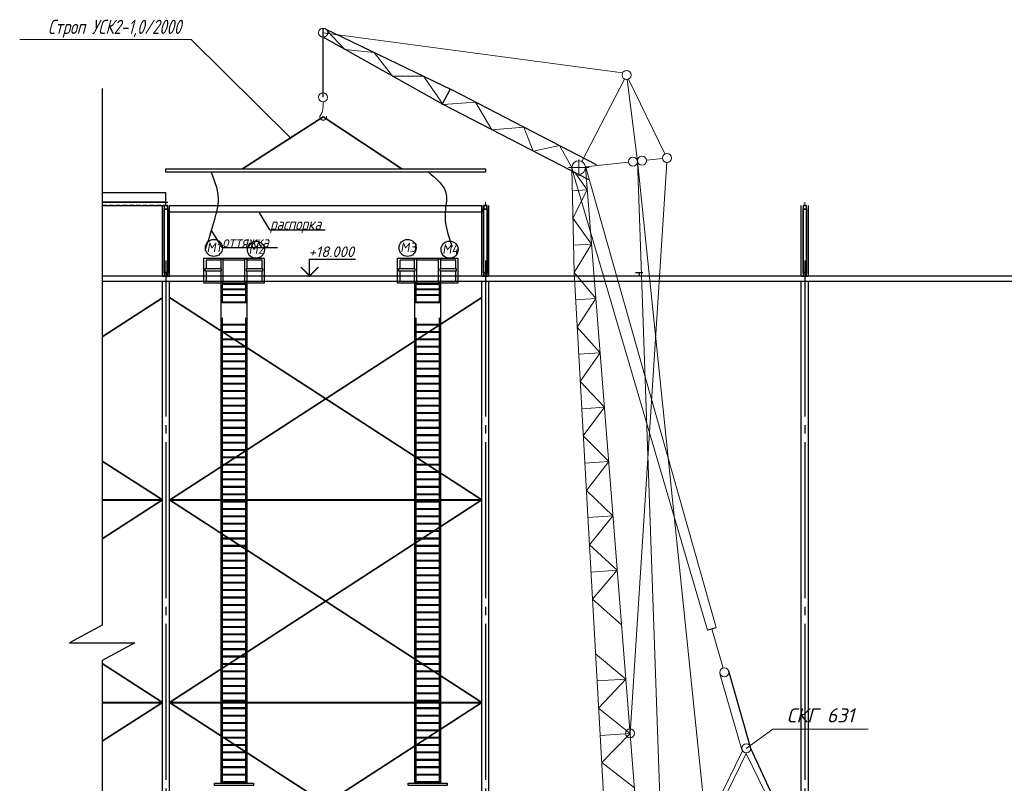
# Model space of a CAD drawing. Header units: millimetres. Extents: x -345369 to 252202, y 74562 to 424723.
# Drawn here: x -118522 to -111580, y 243205 to 248592 of the extents above; entities that cross this region are included whole.
import ezdxf

# ---------------------------------------------------------------- set-up
doc = ezdxf.new("R2010")
doc.units = ezdxf.units.MM
doc.linetypes.add('HIDDEN2', pattern=[4.7625, 3.175, -1.5875])
doc.linetypes.add('JIS_08_11', pattern=[12.8, 11, -0.6, 0.6, -0.6])
for name, color, linetype in [('111', 7, 'Continuous'), ('PAMA', 7, 'Continuous'), ('стены тонкая', 7, 'Continuous')]:
    doc.layers.add(name, color=color, linetype=linetype)
for name, color, linetype, lineweight in [('kolonni', 150, 'Continuous', 35), ('стена 0.2', 40, 'Continuous', 30), ('ТОнкая', 7, 'Continuous', 35), ('тонкая0.09', 7, 'Continuous', 9)]:
    doc.layers.add(name, color=color, linetype=linetype, lineweight=lineweight)
doc.styles.add('25', font='isocpeur.TTF', dxfattribs={"oblique": 15, "height": 300})
doc.styles.get("Standard").update_dxf_attribs({"font": 'isocpeur.TTF', "oblique": 15})
doc.styles.add('style3', font='isocpeur.TTF', dxfattribs={"width": 0.75, "oblique": 15})
doc.styles.add('Т-250-наклон', font='isocpeur.TTF', dxfattribs={"width": 0.8, "oblique": 15})

# ---------------------------------------------------------------- blocks, each defined once
blk = doc.blocks.new('54212')
at = {"layer": 'kolonni', "lineweight": 30, "ltscale": 10}
for p, q in [((-100, 45), (-100, -45)), ((-5, 50), (-95, 50)), ((0, -45), (0, 45)), ((-95, -50), (-5, -50))]:
    blk.add_line(p, q, dxfattribs=at)
for points in [[(-95, 40), (-95, -40)], [(-10, 45), (-90, 45)], [(-5, -40), (-5, 40)], [(-90, -45), (-10, -45)]]:
    blk.add_lwpolyline(points, dxfattribs=at)
for centre, start, end in [((-95, 45), 89.3615, 180.6385), ((-90, 40), 89.3615, 180.6385), ((-10, 40), 359.3615, 90.6385), ((-5, 45), 359.3615, 90.6385), ((-95, -45), 179.3615, 270.6385), ((-90, -40), 179.3615, 270.6385), ((-10, -40), 269.3615, 0.6385), ((-5, -45), 269.3615, 0.6385)]:
    blk.add_arc(centre, 5, start, end, dxfattribs=at)

msp = doc.modelspace()

# ---------------------------------------------------------------- linework, layer by layer
at = {"linetype": 'Continuous', "lineweight": 13}
for p, q in [((-116231.263091, 248381.777524), (-116355.632859, 248513.413282)), ((-114276.097406, 248217.099024), (-116384.59036, 248499.766168)), ((-116024.178807, 248361.421446), (-116231.263091, 248381.777524)), ((-115895.098095, 248193.276987), (-116024.178807, 248361.421446)), ((-115678.319763, 248194.57278), (-115895.098095, 248193.276987)), ((-115539.445921, 247993.849245), (-115678.319763, 248194.57278)), ((-114562.753961, 247592.71993), (-114262.420184, 248173.839841)), ((-114171.204378, 247595.122606), (-114243.719783, 248170.517577)), ((-113976.922743, 247646.598636), (-114233.698652, 248173.501611)), ((-115311.965429, 248011.711126), (-115539.445921, 247993.849245)), ((-115196.781138, 247816.55489), (-115311.965429, 248011.711126)), ((-114970.870484, 247835.015099), (-115196.781138, 247816.55489)), ((-114904.669017, 247665.149967), (-114970.870484, 247835.015099)), ((-114720.735075, 247705.438471), (-114904.669017, 247665.149967)), ((-114632.966779, 247550.867203), (-114720.735075, 247705.438471)), ((-114584.805345, 247492.391916), (-114584.805345, 247607.171484)), ((-114107.556766, 247602.058302), (-113994.722674, 247614.353861)), ((-114511.565887, 247550.052407), (-114656.687687, 247550.052407)), ((-114632.723599, 247546.954453), (-114617.167135, 246810.142596)), ((-114630.953104, 247536.742055), (-113678.381017, 244291.914518)), ((-114537.444376, 247560.230764), (-113616.864341, 244309.657712)), ((-114537.05903, 247555.255335), (-114234.85199, 247588.18691)), ((-114177.657777, 242989.07413), (-114536.887092, 247553.150362)), ((-114222.875453, 243563.573236), (-113964.947426, 247585.875128)), ((-114012.607455, 243117.516737), (-114171.339058, 247596.191266)), ((-113688.78211, 242941.830328), (-114171.204378, 247595.122606)), ((-114524.326626, 247393.567277), (-114603.879948, 247505.973607)), ((-114524.326626, 247393.567277), (-114629.341759, 247386.777962)), ((-114625.283551, 247194.566173), (-114524.326626, 247393.567277)), ((-114494.181509, 247010.567872), (-114625.283551, 247194.566173)), ((-114494.181509, 247010.567872), (-114621.225343, 247002.354385)), ((-114617.167135, 246810.142596), (-114494.181509, 247010.567872)), ((-114617.167135, 246810.142596), (-114401.276293, 242974.61701)), ((-114464.036392, 246627.568468), (-114617.167135, 246810.142596)), ((-114464.036392, 246627.568468), (-114606.372593, 246618.366317)), ((-114595.578051, 246426.590037), (-114464.036392, 246627.568468)), ((-114433.891274, 246244.569064), (-114595.578051, 246426.590037)), ((-114433.891274, 246244.569064), (-114584.783509, 246234.813758)), ((-114573.988967, 246043.037479), (-114433.891274, 246244.569064)), ((-114403.746157, 245861.56966), (-114573.988967, 246043.037479)), ((-114403.746157, 245861.56966), (-114563.194425, 245851.261199)), ((-114552.399883, 245659.48492), (-114403.746157, 245861.56966)), ((-114373.601039, 245478.570256), (-114552.399883, 245659.48492)), ((-114373.601039, 245478.570256), (-114541.60534, 245467.708641)), ((-114530.810798, 245275.932362), (-114373.601039, 245478.570256)), ((-114343.455922, 245095.570852), (-114530.810798, 245275.932362)), ((-114343.455922, 245095.570852), (-114520.016256, 245084.156082)), ((-114509.221714, 244892.379803), (-114343.455922, 245095.570852)), ((-114313.310805, 244712.571448), (-114509.221714, 244892.379803)), ((-114313.310805, 244712.571448), (-114498.427172, 244700.603524)), ((-114487.63263, 244508.827244), (-114313.310805, 244712.571448)), ((-114283.165687, 244329.572044), (-114487.63263, 244508.827244)), ((-113647.622679, 244300.786115), (-113567.778305, 244023.961072)), ((-114253.005831, 243946.385382), (-114466.043546, 244125.274686)), ((-114253.213947, 243946.560138), (-114455.249004, 243933.498407)), ((-114444.454461, 243741.722127), (-114253.005831, 243946.385382)), ((-113589.665046, 243984.331137), (-113545.687083, 243831.857005)), ((-113589.664991, 243984.330945), (-113435.273116, 243449.045423)), ((-114222.875453, 243563.573236), (-114444.454461, 243741.722127)), ((-114222.875453, 243563.573236), (-114433.659919, 243549.945848)), ((-114422.865377, 243358.169569), (-114222.875453, 243563.573236)), ((-113431.069285, 243440.038575), (-113683.324422, 242923.951884)), ((-113431.069285, 243440.038575), (-113484.971833, 243329.759801)), ((-113404.514778, 243421.467819), (-113630.215409, 242959.708772)), ((-113402.308845, 243425.98092), (-113484.934884, 243256.936993)), ((-113178.814148, 242959.708772), (-113406.720712, 243425.98092)), ((-114192.730335, 243180.573832), (-114422.865377, 243358.169569))]:
    msp.add_line(p, q, dxfattribs=at)
at = {"linetype": 'Continuous', "lineweight": 15, "ltscale": 10}
for p, q in [((-118521.708987, 248451.993152), (-117313.586708, 248451.993152)), ((-117313.586708, 248451.993152), (-116614.570639, 247759.032886))]:
    msp.add_line(p, q, dxfattribs=at)
at = {"lineweight": 25}
for p, q in [((-117491.903935, 247294.816527), (-117491.900179, 247375.230299)), ((-113678.381017, 244291.914518), (-113616.864341, 244309.657712))]:
    msp.add_line(p, q, dxfattribs=at)
at = {"lineweight": 35}
for p, q in [((-117504.403935, 246806.785348), (-117504.403935, 247258.552597)), ((-117479.403935, 246802.93937), (-117479.403935, 247258.580457)), ((-115254.403935, 246806.785348), (-115254.403935, 247258.552597)), ((-115229.403935, 246802.93937), (-115229.403935, 247258.580457)), ((-113004.403935, 246806.785348), (-113004.403935, 247258.552597)), ((-112979.403935, 246802.93937), (-112979.403935, 247258.580457))]:
    msp.add_line(p, q, dxfattribs=at)
at = {"lineweight": 20}
for p, q in [((-117491.903935, 247282.316527), (-117491.903935, 247307.316527)), ((-115241.903935, 247282.316527), (-115241.903935, 247306.066527)), ((-112991.903935, 247282.316527), (-112991.903935, 247306.066527))]:
    msp.add_line(p, q, dxfattribs=at)
at = {"lineweight": 40}
for p, q in [((-117940.365228, 245208.236662), (-117516.903935, 245208.236662)), ((-117466.903935, 245208.236662), (-115266.903935, 245208.236662)), ((-117940.365228, 243782.395382), (-117516.903935, 243782.395382)), ((-117466.903935, 243782.395382), (-115266.903935, 243781.986662))]:
    msp.add_line(p, q, dxfattribs=at)
at = {"lineweight": 25}
msp.add_lwpolyline([(-117491.900179, 247540.401982), (-115241.903935, 247540.401982), (-115241.903935, 247517.901982), (-117491.900179, 247517.901982)], close=True, dxfattribs=at)
at = {"linetype": 'ByBlock', "lineweight": 25, "ltscale": 10}
msp.add_lwpolyline([(-117466.903935, 247282.316527), (-115266.903935, 247282.316527), (-115266.903935, 247235.326933), (-117466.903935, 247235.326933)], close=True, dxfattribs=at)
at = {"color": 1, "linetype": 'JIS_08_11', "ltscale": 100}
for points in [[(-117491.903935, 246895.869451), (-117491.903935, 241009.698956)], [(-115241.903935, 246895.869451), (-115241.903935, 241009.698956)], [(-112991.903935, 246895.869451), (-112991.903935, 241009.698956)]]:
    msp.add_lwpolyline(points, dxfattribs=at)
at = {"const_width": 10}
msp.add_lwpolyline([(-116542.13142, 246848.778282), (-116479.63142, 246786.278282), (-116417.13142, 246848.778282)], dxfattribs=at)
msp.add_lwpolyline([(-116479.63142, 246779.208282), (-116479.63142, 246904.208282), (-116156.092101, 246904.208282)])
at = {"lineweight": 25}
msp.add_lwpolyline([(-117940.365228, 246786.278282), (-108441.903934, 246786.278282), (-108441.903934, 246747.139244), (-117940.365228, 246747.139244)], dxfattribs=at)
at = {"linetype": 'Continuous', "lineweight": 13}
for centre, radius in [((-116384.59036, 248499.766168), 32.012195), ((-114247.722527, 248202.278538), 32.012195), ((-116385.167748, 248045.367507), 32.012195), ((-114203.028184, 247591.654758), 32.012195), ((-114139.380572, 247598.590454), 32.012195), ((-113962.898868, 247617.821709), 32.012195), ((-114584.805345, 247550.052407), 48.028961), ((-113558.906708, 243993.202734), 32.012195), ((-114222.875453, 243563.573236), 32.012195), ((-113404.514778, 243457.91702), 32.012195)]:
    msp.add_circle(centre, radius, dxfattribs=at)
msp.add_arc((-116384.012972, 247907.818042), 24.009146, 168.7489491654, 11.2510508346, dxfattribs=at)
msp.add_spline([(-116407.560703, 247912.502426), (-116392.551502, 247941.02207), (-116385.167748, 247978.003518), (-116385.167748, 248013.355312)], degree=3, dxfattribs=at)
at = {"layer": '111', "ltscale": 60}
for p, q in [((-117940.365228, 248107.442074), (-117940.365228, 244325.921571)), ((-117940.365228, 244325.921571), (-118170.113139, 244201.507725)), ((-118170.113139, 244201.507725), (-117711.529681, 244201.507725)), ((-117711.529681, 244201.507725), (-117940.365228, 244077.09388)), ((-117940.365228, 244077.09388), (-117940.365228, 240346.758472))]:
    msp.add_line(p, q, dxfattribs=at)
at = {"layer": 'kolonni', "lineweight": 30, "ltscale": 10}
for p, q in [((-117516.903935, 246785.327943), (-117516.903935, 247282.316527)), ((-117466.903935, 246785.327943), (-117466.903935, 247282.316527)), ((-115266.903935, 246785.327943), (-115266.903935, 247282.316527)), ((-115216.903935, 246785.327943), (-115216.903935, 247282.316527)), ((-113016.903934, 246785.327943), (-113016.903934, 247282.316527)), ((-112966.903934, 246785.327943), (-112966.903934, 247282.316527)), ((-117516.903935, 246785.327943), (-117466.903935, 246785.327943)), ((-115266.903935, 246785.327943), (-115216.903935, 246785.327943)), ((-114183.570601, 246810.327943), (-114133.570601, 246810.327943)), ((-113016.903934, 246785.327943), (-112966.903934, 246785.327943)), ((-113016.903934, 246785.327943), (-112966.903934, 246785.327943)), ((-117516.903935, 242305.092535), (-117516.903935, 246746.188905)), ((-117516.903935, 242305.092535), (-117516.903935, 246746.188905)), ((-117466.903935, 242305.092535), (-117466.903935, 246746.188905)), ((-117466.903935, 242305.092535), (-117466.903935, 246746.188905)), ((-115266.903935, 242305.092535), (-115266.903935, 246746.188905)), ((-115266.903935, 242305.092535), (-115266.903935, 246746.188905)), ((-115216.903935, 242305.092535), (-115216.903935, 246746.188905)), ((-115216.903935, 242305.092535), (-115216.903935, 246746.188905)), ((-113016.903934, 242305.092535), (-113016.903934, 246746.188905)), ((-113016.903934, 242305.092535), (-113016.903934, 246746.188905)), ((-113016.903934, 242305.092535), (-113016.903934, 246746.188905)), ((-112966.903934, 242305.092535), (-112966.903934, 246746.188905)), ((-112966.903934, 242305.092535), (-112966.903934, 246746.188905)), ((-112966.903934, 242305.092535), (-112966.903934, 246746.188905))]:
    msp.add_line(p, q, dxfattribs=at)
at = {"layer": 'kolonni', "ltscale": 10}
for p, q in [((-117516.903935, 246631.867082), (-117940.365228, 246357.816378)), ((-115266.903935, 246634.459261), (-117467.319579, 245207.827943)), ((-117466.903935, 246634.077943), (-115266.903935, 245208.236662)), ((-117940.365228, 245482.686023), (-117516.903935, 245208.236662)), ((-117516.903935, 245208.236662), (-117940.365228, 244933.760487)), ((-115266.903935, 245208.236662), (-117467.319579, 243781.986662)), ((-117466.903935, 245208.236662), (-115266.903935, 243781.986662)), ((-117940.365228, 244056.844742), (-117516.903935, 243782.395382)), ((-117516.903935, 243782.395382), (-117940.365228, 243507.919207)), ((-115266.903935, 243781.986662), (-117467.319579, 242356.145382)), ((-117466.903935, 243782.395382), (-115266.903935, 242356.145382))]:
    msp.add_line(p, q, dxfattribs=at)
at = {"layer": 'PAMA', "ltscale": 10}
for p, q in [((-117940.365228, 247307.316527), (-117479.403935, 247307.316527)), ((-117940.365228, 247283.266866), (-117491.903935, 247283.266866)), ((-117940.365228, 247282.316527), (-117504.996853, 247282.316527)), ((-117504.403935, 246846.577943), (-117504.403935, 247074.327943)), ((-117479.403935, 246846.577943), (-117479.403935, 247074.327943)), ((-115254.403935, 246846.577943), (-115254.403935, 247074.327943)), ((-115229.403935, 246846.577943), (-115229.403935, 247074.327943)), ((-113004.403935, 246846.577943), (-113004.403935, 247074.327943)), ((-113004.403935, 246846.577943), (-113004.403935, 247074.327943)), ((-112979.403935, 246846.577943), (-112979.403935, 247074.327943)), ((-112979.403935, 246846.577943), (-112979.403935, 247074.327943)), ((-117491.903935, 246785.327943), (-117491.903935, 246760.327943)), ((-115241.903935, 246785.327943), (-115241.903935, 246760.327943)), ((-114158.570601, 246810.327943), (-114158.570601, 246785.327943)), ((-112991.903935, 246785.327943), (-112991.903935, 246760.327943))]:
    msp.add_line(p, q, dxfattribs=at)
at = {"layer": 'PAMA', "linetype": 'HIDDEN2', "ltscale": 10}
for p, q in [((-117940.365228, 247307.016866), (-117491.903365, 247307.016866)), ((-117940.365228, 247284.516866), (-117491.903935, 247284.516866))]:
    msp.add_line(p, q, dxfattribs=at)
at = {"layer": 'стена 0.2', "color": 30, "ltscale": 10}
for p, q in [((-117940.365228, 247375.251242), (-117491.900179, 247375.230299)), ((-117940.365228, 247307.760717), (-117491.903331, 247307.7398))]:
    msp.add_line(p, q, dxfattribs=at)
at = {"layer": 'стены тонкая', "color": 7, "lineweight": 15, "ltscale": 100}
for p, q in [((-113218.358914, 243594.061077), (-113404.514778, 243457.91702)), ((-112546.059785, 243594.061077), (-113218.358914, 243594.061077))]:
    msp.add_line(p, q, dxfattribs=at)
at = {"layer": 'стены тонкая'}
for points in [[(-116385.167748, 248045.367507), (-116384.59036, 248531.778362)], [(-116369.76459, 248528.138287), (-115483.997542, 248100.828221)], [(-115539.445921, 247993.849245), (-116384.59036, 248467.753973)], [(-115545.767966, 247993.419771), (-115490.319587, 248100.398747)], [(-114459.227977, 247569.971013), (-115483.997542, 248100.828221)], [(-114513.739646, 247462.526977), (-115539.31822, 247994.095624)], [(-113150.053708, 242973.766427), (-113372.502584, 243457.91702), (-113528.143016, 244002.055747)]]:
    msp.add_lwpolyline(points, dxfattribs=at)
at = {"layer": 'ТОнкая', "color": 7}
for p, q in [((-116383.532122, 247908.303094), (-116952.964753, 247540.401982)), ((-116384.012972, 247908.303094), (-115829.63142, 247540.401982))]:
    msp.add_line(p, q, dxfattribs=at)
at = {"layer": 'ТОнкая', "color": 7, "lineweight": 25}
for p, q in [((-116918.681352, 246736.587767), (-117105.329928, 246736.587767)), ((-117105.329928, 246736.587767), (-117105.329928, 243212.930068)), ((-116918.681352, 246374.223249), (-116918.681352, 246736.587767)), ((-116918.681352, 243212.930068), (-116918.681352, 246736.587767)), ((-115554.74217, 246736.587767), (-115741.390746, 246736.587767)), ((-115741.390746, 246736.587767), (-115741.390746, 243212.930068)), ((-115554.74217, 246374.223249), (-115554.74217, 246736.587767)), ((-115554.74217, 243212.930068), (-115554.74217, 246736.587767)), ((-117105.329928, 243212.930068), (-116918.681352, 243212.930068)), ((-115741.390746, 243212.930068), (-115554.74217, 243212.930068))]:
    msp.add_line(p, q, dxfattribs=at)
for points in [[(-116799.533517, 246736.587767), (-117224.477763, 246736.587767), (-117224.477763, 246911.658842), (-116799.533517, 246911.658842)], [(-115435.594335, 246736.587767), (-115860.538581, 246736.587767), (-115860.538581, 246911.658842), (-115435.594335, 246911.658842)], [(-117101.264254, 246835.969852), (-117218.196532, 246835.969852), (-117218.196532, 246822.985229), (-117101.264254, 246822.985229)], [(-116809.534791, 246835.969852), (-116926.467068, 246835.969852), (-116926.467068, 246822.985229), (-116809.534791, 246822.985229)], [(-115737.325072, 246835.969852), (-115854.25735, 246835.969852), (-115854.25735, 246822.985229), (-115737.325072, 246822.985229)], [(-115445.595609, 246835.969852), (-115562.527886, 246835.969852), (-115562.527886, 246822.985229), (-115445.595609, 246822.985229)], [(-116924.235684, 246688.42198), (-117099.940608, 246688.42198), (-117099.940608, 246695.873563), (-116924.235684, 246695.873563)], [(-116924.235684, 246648.358821), (-117099.940608, 246648.358821), (-117099.940608, 246655.810404), (-116924.235684, 246655.810404)], [(-115560.296503, 246688.42198), (-115736.001427, 246688.42198), (-115736.001427, 246695.873563), (-115560.296503, 246695.873563)], [(-115560.296503, 246648.358821), (-115736.001427, 246648.358821), (-115736.001427, 246655.810404), (-115560.296503, 246655.810404)], [(-116924.235684, 246596.38401), (-117099.940608, 246596.38401), (-117099.940608, 246603.835593), (-116924.235684, 246603.835593)], [(-116924.235684, 246596.38401), (-117099.940608, 246596.38401), (-117099.940608, 246603.835593), (-116924.235684, 246603.835593)], [(-115560.296503, 246596.38401), (-115736.001427, 246596.38401), (-115736.001427, 246603.835593), (-115560.296503, 246603.835593)], [(-115560.296503, 246596.38401), (-115736.001427, 246596.38401), (-115736.001427, 246603.835593), (-115560.296503, 246603.835593)], [(-116924.235684, 246440.459578), (-117099.940608, 246440.459578), (-117099.940608, 246447.911161), (-116924.235684, 246447.911161)], [(-116924.235684, 246440.459578), (-117099.940608, 246440.459578), (-117099.940608, 246447.911161), (-116924.235684, 246447.911161)], [(-116924.235684, 246440.459578), (-117099.940608, 246440.459578), (-117099.940608, 246447.911161), (-116924.235684, 246447.911161)], [(-115560.296503, 246440.459578), (-115736.001427, 246440.459578), (-115736.001427, 246447.911161), (-115560.296503, 246447.911161)], [(-115560.296503, 246440.459578), (-115736.001427, 246440.459578), (-115736.001427, 246447.911161), (-115560.296503, 246447.911161)], [(-115560.296503, 246440.459578), (-115736.001427, 246440.459578), (-115736.001427, 246447.911161), (-115560.296503, 246447.911161)], [(-116924.235684, 246388.484768), (-117099.940608, 246388.484768), (-117099.940608, 246395.93635), (-116924.235684, 246395.93635)], [(-116924.235684, 246388.484768), (-117099.940608, 246388.484768), (-117099.940608, 246395.93635), (-116924.235684, 246395.93635)], [(-115560.296503, 246388.484768), (-115736.001427, 246388.484768), (-115736.001427, 246395.93635), (-115560.296503, 246395.93635)], [(-115560.296503, 246388.484768), (-115736.001427, 246388.484768), (-115736.001427, 246395.93635), (-115560.296503, 246395.93635)], [(-116924.235684, 246336.509957), (-117099.940608, 246336.509957), (-117099.940608, 246343.96154), (-116924.235684, 246343.96154)], [(-116924.235684, 246284.535146), (-117099.940608, 246284.535146), (-117099.940608, 246291.986729), (-116924.235684, 246291.986729)], [(-115560.296503, 246336.509957), (-115736.001427, 246336.509957), (-115736.001427, 246343.96154), (-115560.296503, 246343.96154)], [(-115560.296503, 246284.535146), (-115736.001427, 246284.535146), (-115736.001427, 246291.986729), (-115560.296503, 246291.986729)], [(-116924.235684, 246232.560336), (-117099.940608, 246232.560336), (-117099.940608, 246240.011918), (-116924.235684, 246240.011918)], [(-116924.235684, 246232.560336), (-117099.940608, 246232.560336), (-117099.940608, 246240.011918), (-116924.235684, 246240.011918)], [(-115560.296503, 246232.560336), (-115736.001427, 246232.560336), (-115736.001427, 246240.011918), (-115560.296503, 246240.011918)], [(-115560.296503, 246232.560336), (-115736.001427, 246232.560336), (-115736.001427, 246240.011918), (-115560.296503, 246240.011918)], [(-116924.235684, 246180.585525), (-117099.940608, 246180.585525), (-117099.940608, 246188.037108), (-116924.235684, 246188.037108)], [(-115560.296503, 246180.585525), (-115736.001427, 246180.585525), (-115736.001427, 246188.037108), (-115560.296503, 246188.037108)], [(-116924.235684, 246128.610714), (-117099.940608, 246128.610714), (-117099.940608, 246136.062297), (-116924.235684, 246136.062297)], [(-116924.235684, 246076.635904), (-117099.940608, 246076.635904), (-117099.940608, 246084.087486), (-116924.235684, 246084.087486)], [(-115560.296503, 246128.610714), (-115736.001427, 246128.610714), (-115736.001427, 246136.062297), (-115560.296503, 246136.062297)], [(-115560.296503, 246076.635904), (-115736.001427, 246076.635904), (-115736.001427, 246084.087486), (-115560.296503, 246084.087486)], [(-116924.235684, 246024.661093), (-117099.940608, 246024.661093), (-117099.940608, 246032.112676), (-116924.235684, 246032.112676)], [(-116924.235684, 246024.661093), (-117099.940608, 246024.661093), (-117099.940608, 246032.112676), (-116924.235684, 246032.112676)], [(-115560.296503, 246024.661093), (-115736.001427, 246024.661093), (-115736.001427, 246032.112676), (-115560.296503, 246032.112676)], [(-115560.296503, 246024.661093), (-115736.001427, 246024.661093), (-115736.001427, 246032.112676), (-115560.296503, 246032.112676)], [(-116924.235684, 245972.686282), (-117099.940608, 245972.686282), (-117099.940608, 245980.137865), (-116924.235684, 245980.137865)], [(-115560.296503, 245972.686282), (-115736.001427, 245972.686282), (-115736.001427, 245980.137865), (-115560.296503, 245980.137865)], [(-116924.235684, 245920.711472), (-117099.940608, 245920.711472), (-117099.940608, 245928.163054), (-116924.235684, 245928.163054)], [(-116924.235684, 245868.736661), (-117099.940608, 245868.736661), (-117099.940608, 245876.188244), (-116924.235684, 245876.188244)], [(-115560.296503, 245920.711472), (-115736.001427, 245920.711472), (-115736.001427, 245928.163054), (-115560.296503, 245928.163054)], [(-115560.296503, 245868.736661), (-115736.001427, 245868.736661), (-115736.001427, 245876.188244), (-115560.296503, 245876.188244)], [(-116924.235684, 245816.76185), (-117099.940608, 245816.76185), (-117099.940608, 245824.213433), (-116924.235684, 245824.213433)], [(-116924.235684, 245816.76185), (-117099.940608, 245816.76185), (-117099.940608, 245824.213433), (-116924.235684, 245824.213433)], [(-115560.296503, 245816.76185), (-115736.001427, 245816.76185), (-115736.001427, 245824.213433), (-115560.296503, 245824.213433)], [(-115560.296503, 245816.76185), (-115736.001427, 245816.76185), (-115736.001427, 245824.213433), (-115560.296503, 245824.213433)], [(-116924.235684, 245764.78704), (-117099.940608, 245764.78704), (-117099.940608, 245772.238622), (-116924.235684, 245772.238622)], [(-115560.296503, 245764.78704), (-115736.001427, 245764.78704), (-115736.001427, 245772.238622), (-115560.296503, 245772.238622)], [(-116924.235684, 245712.812229), (-117099.940608, 245712.812229), (-117099.940608, 245720.263812), (-116924.235684, 245720.263812)], [(-116924.235684, 245660.837418), (-117099.940608, 245660.837418), (-117099.940608, 245668.289001), (-116924.235684, 245668.289001)], [(-115560.296503, 245712.812229), (-115736.001427, 245712.812229), (-115736.001427, 245720.263812), (-115560.296503, 245720.263812)], [(-115560.296503, 245660.837418), (-115736.001427, 245660.837418), (-115736.001427, 245668.289001), (-115560.296503, 245668.289001)], [(-116924.235684, 245608.862608), (-117099.940608, 245608.862608), (-117099.940608, 245616.31419), (-116924.235684, 245616.31419)], [(-115560.296503, 245608.862608), (-115736.001427, 245608.862608), (-115736.001427, 245616.31419), (-115560.296503, 245616.31419)], [(-116924.235684, 245556.887797), (-117099.940608, 245556.887797), (-117099.940608, 245564.33938), (-116924.235684, 245564.33938)], [(-115560.296503, 245556.887797), (-115736.001427, 245556.887797), (-115736.001427, 245564.33938), (-115560.296503, 245564.33938)], [(-116924.235684, 245504.912986), (-117099.940608, 245504.912986), (-117099.940608, 245512.364569), (-116924.235684, 245512.364569)], [(-116924.235684, 245452.938176), (-117099.940608, 245452.938176), (-117099.940608, 245460.389758), (-116924.235684, 245460.389758)], [(-115560.296503, 245504.912986), (-115736.001427, 245504.912986), (-115736.001427, 245512.364569), (-115560.296503, 245512.364569)], [(-115560.296503, 245452.938176), (-115736.001427, 245452.938176), (-115736.001427, 245460.389758), (-115560.296503, 245460.389758)], [(-116924.235684, 245400.963365), (-117099.940608, 245400.963365), (-117099.940608, 245408.414948), (-116924.235684, 245408.414948)], [(-115560.296503, 245400.963365), (-115736.001427, 245400.963365), (-115736.001427, 245408.414948), (-115560.296503, 245408.414948)], [(-116924.235684, 245348.988554), (-117099.940608, 245348.988554), (-117099.940608, 245356.440137), (-116924.235684, 245356.440137)], [(-115560.296503, 245348.988554), (-115736.001427, 245348.988554), (-115736.001427, 245356.440137), (-115560.296503, 245356.440137)], [(-116924.235684, 245297.013744), (-117099.940608, 245297.013744), (-117099.940608, 245304.465326), (-116924.235684, 245304.465326)], [(-116924.235684, 245245.038933), (-117099.940608, 245245.038933), (-117099.940608, 245252.490516), (-116924.235684, 245252.490516)], [(-115560.296503, 245297.013744), (-115736.001427, 245297.013744), (-115736.001427, 245304.465326), (-115560.296503, 245304.465326)], [(-115560.296503, 245245.038933), (-115736.001427, 245245.038933), (-115736.001427, 245252.490516), (-115560.296503, 245252.490516)], [(-116924.235684, 245193.064122), (-117099.940608, 245193.064122), (-117099.940608, 245200.515705), (-116924.235684, 245200.515705)], [(-115560.296503, 245193.064122), (-115736.001427, 245193.064122), (-115736.001427, 245200.515705), (-115560.296503, 245200.515705)], [(-116924.235684, 245141.089312), (-117099.940608, 245141.089312), (-117099.940608, 245148.540894), (-116924.235684, 245148.540894)], [(-115560.296503, 245141.089312), (-115736.001427, 245141.089312), (-115736.001427, 245148.540894), (-115560.296503, 245148.540894)], [(-116924.235684, 245089.114501), (-117099.940608, 245089.114501), (-117099.940608, 245096.566084), (-116924.235684, 245096.566084)], [(-116924.235684, 245037.13969), (-117099.940608, 245037.13969), (-117099.940608, 245044.591273), (-116924.235684, 245044.591273)], [(-115560.296503, 245089.114501), (-115736.001427, 245089.114501), (-115736.001427, 245096.566084), (-115560.296503, 245096.566084)], [(-115560.296503, 245037.13969), (-115736.001427, 245037.13969), (-115736.001427, 245044.591273), (-115560.296503, 245044.591273)], [(-116924.235684, 244985.16488), (-117099.940608, 244985.16488), (-117099.940608, 244992.616462), (-116924.235684, 244992.616462)], [(-115560.296503, 244985.16488), (-115736.001427, 244985.16488), (-115736.001427, 244992.616462), (-115560.296503, 244992.616462)], [(-116924.235684, 244933.190069), (-117099.940608, 244933.190069), (-117099.940608, 244940.641652), (-116924.235684, 244940.641652)], [(-115560.296503, 244933.190069), (-115736.001427, 244933.190069), (-115736.001427, 244940.641652), (-115560.296503, 244940.641652)], [(-116924.235684, 244881.215258), (-117099.940608, 244881.215258), (-117099.940608, 244888.666841), (-116924.235684, 244888.666841)], [(-116924.235684, 244829.240448), (-117099.940608, 244829.240448), (-117099.940608, 244836.69203), (-116924.235684, 244836.69203)], [(-115560.296503, 244881.215258), (-115736.001427, 244881.215258), (-115736.001427, 244888.666841), (-115560.296503, 244888.666841)], [(-115560.296503, 244829.240448), (-115736.001427, 244829.240448), (-115736.001427, 244836.69203), (-115560.296503, 244836.69203)], [(-116924.235684, 244777.265637), (-117099.940608, 244777.265637), (-117099.940608, 244784.71722), (-116924.235684, 244784.71722)], [(-115560.296503, 244777.265637), (-115736.001427, 244777.265637), (-115736.001427, 244784.71722), (-115560.296503, 244784.71722)], [(-116924.235684, 244725.290826), (-117099.940608, 244725.290826), (-117099.940608, 244732.742409), (-116924.235684, 244732.742409)], [(-115560.296503, 244725.290826), (-115736.001427, 244725.290826), (-115736.001427, 244732.742409), (-115560.296503, 244732.742409)], [(-116924.235684, 244673.316016), (-117099.940608, 244673.316016), (-117099.940608, 244680.767598), (-116924.235684, 244680.767598)], [(-116924.235684, 244621.341205), (-117099.940608, 244621.341205), (-117099.940608, 244628.792788), (-116924.235684, 244628.792788)], [(-115560.296503, 244673.316016), (-115736.001427, 244673.316016), (-115736.001427, 244680.767598), (-115560.296503, 244680.767598)], [(-115560.296503, 244621.341205), (-115736.001427, 244621.341205), (-115736.001427, 244628.792788), (-115560.296503, 244628.792788)], [(-116924.235684, 244569.366394), (-117099.940608, 244569.366394), (-117099.940608, 244576.817977), (-116924.235684, 244576.817977)], [(-115560.296503, 244569.366394), (-115736.001427, 244569.366394), (-115736.001427, 244576.817977), (-115560.296503, 244576.817977)], [(-116924.235684, 244517.391584), (-117099.940608, 244517.391584), (-117099.940608, 244524.843166), (-116924.235684, 244524.843166)], [(-115560.296503, 244517.391584), (-115736.001427, 244517.391584), (-115736.001427, 244524.843166), (-115560.296503, 244524.843166)], [(-116924.235684, 244465.416773), (-117099.940608, 244465.416773), (-117099.940608, 244472.868356), (-116924.235684, 244472.868356)], [(-116924.235684, 244413.441962), (-117099.940608, 244413.441962), (-117099.940608, 244420.893545), (-116924.235684, 244420.893545)], [(-115560.296503, 244465.416773), (-115736.001427, 244465.416773), (-115736.001427, 244472.868356), (-115560.296503, 244472.868356)], [(-115560.296503, 244413.441962), (-115736.001427, 244413.441962), (-115736.001427, 244420.893545), (-115560.296503, 244420.893545)], [(-116924.235684, 244361.467152), (-117099.940608, 244361.467152), (-117099.940608, 244368.918734), (-116924.235684, 244368.918734)], [(-115560.296503, 244361.467152), (-115736.001427, 244361.467152), (-115736.001427, 244368.918734), (-115560.296503, 244368.918734)], [(-116924.235684, 244309.492341), (-117099.940608, 244309.492341), (-117099.940608, 244316.943924), (-116924.235684, 244316.943924)], [(-115560.296503, 244309.492341), (-115736.001427, 244309.492341), (-115736.001427, 244316.943924), (-115560.296503, 244316.943924)], [(-116924.235684, 244257.51753), (-117099.940608, 244257.51753), (-117099.940608, 244264.969113), (-116924.235684, 244264.969113)], [(-116924.235684, 244205.54272), (-117099.940608, 244205.54272), (-117099.940608, 244212.994302), (-116924.235684, 244212.994302)], [(-115560.296503, 244257.51753), (-115736.001427, 244257.51753), (-115736.001427, 244264.969113), (-115560.296503, 244264.969113)], [(-115560.296503, 244205.54272), (-115736.001427, 244205.54272), (-115736.001427, 244212.994302), (-115560.296503, 244212.994302)], [(-116924.235684, 244153.567909), (-117099.940608, 244153.567909), (-117099.940608, 244161.019492), (-116924.235684, 244161.019492)], [(-115560.296503, 244153.567909), (-115736.001427, 244153.567909), (-115736.001427, 244161.019492), (-115560.296503, 244161.019492)], [(-116924.235684, 244101.593098), (-117099.940608, 244101.593098), (-117099.940608, 244109.044681), (-116924.235684, 244109.044681)], [(-115560.296503, 244101.593098), (-115736.001427, 244101.593098), (-115736.001427, 244109.044681), (-115560.296503, 244109.044681)], [(-116924.235684, 244049.618288), (-117099.940608, 244049.618288), (-117099.940608, 244057.06987), (-116924.235684, 244057.06987)], [(-116924.235684, 243997.643477), (-117099.940608, 243997.643477), (-117099.940608, 244005.09506), (-116924.235684, 244005.09506)], [(-115560.296503, 244049.618288), (-115736.001427, 244049.618288), (-115736.001427, 244057.06987), (-115560.296503, 244057.06987)], [(-115560.296503, 243997.643477), (-115736.001427, 243997.643477), (-115736.001427, 244005.09506), (-115560.296503, 244005.09506)], [(-116924.235684, 243945.668666), (-117099.940608, 243945.668666), (-117099.940608, 243953.120249), (-116924.235684, 243953.120249)], [(-115560.296503, 243945.668666), (-115736.001427, 243945.668666), (-115736.001427, 243953.120249), (-115560.296503, 243953.120249)], [(-116924.235684, 243893.693856), (-117099.940608, 243893.693856), (-117099.940608, 243901.145438), (-116924.235684, 243901.145438)], [(-115560.296503, 243893.693856), (-115736.001427, 243893.693856), (-115736.001427, 243901.145438), (-115560.296503, 243901.145438)], [(-116924.235684, 243841.719045), (-117099.940608, 243841.719045), (-117099.940608, 243849.170628), (-116924.235684, 243849.170628)], [(-116924.235684, 243789.744234), (-117099.940608, 243789.744234), (-117099.940608, 243797.195817), (-116924.235684, 243797.195817)], [(-115560.296503, 243841.719045), (-115736.001427, 243841.719045), (-115736.001427, 243849.170628), (-115560.296503, 243849.170628)], [(-115560.296503, 243789.744234), (-115736.001427, 243789.744234), (-115736.001427, 243797.195817), (-115560.296503, 243797.195817)], [(-116924.235684, 243737.769424), (-117099.940608, 243737.769424), (-117099.940608, 243745.221006), (-116924.235684, 243745.221006)], [(-115560.296503, 243737.769424), (-115736.001427, 243737.769424), (-115736.001427, 243745.221006), (-115560.296503, 243745.221006)], [(-116924.235684, 243685.794613), (-117099.940608, 243685.794613), (-117099.940608, 243693.246196), (-116924.235684, 243693.246196)], [(-115560.296503, 243685.794613), (-115736.001427, 243685.794613), (-115736.001427, 243693.246196), (-115560.296503, 243693.246196)], [(-116924.235684, 243633.819802), (-117099.940608, 243633.819802), (-117099.940608, 243641.271385), (-116924.235684, 243641.271385)], [(-116924.235684, 243581.844992), (-117099.940608, 243581.844992), (-117099.940608, 243589.296574), (-116924.235684, 243589.296574)], [(-115560.296503, 243633.819802), (-115736.001427, 243633.819802), (-115736.001427, 243641.271385), (-115560.296503, 243641.271385)], [(-115560.296503, 243581.844992), (-115736.001427, 243581.844992), (-115736.001427, 243589.296574), (-115560.296503, 243589.296574)], [(-116924.235684, 243529.870181), (-117099.940608, 243529.870181), (-117099.940608, 243537.321764), (-116924.235684, 243537.321764)], [(-115560.296503, 243529.870181), (-115736.001427, 243529.870181), (-115736.001427, 243537.321764), (-115560.296503, 243537.321764)], [(-116924.235684, 243477.89537), (-117099.940608, 243477.89537), (-117099.940608, 243485.346953), (-116924.235684, 243485.346953)], [(-115560.296503, 243477.89537), (-115736.001427, 243477.89537), (-115736.001427, 243485.346953), (-115560.296503, 243485.346953)], [(-116924.235684, 243425.92056), (-117099.940608, 243425.92056), (-117099.940608, 243433.372142), (-116924.235684, 243433.372142)], [(-116924.235684, 243373.945749), (-117099.940608, 243373.945749), (-117099.940608, 243381.397332), (-116924.235684, 243381.397332)], [(-116924.235684, 243373.945749), (-117099.940608, 243373.945749), (-117099.940608, 243381.397332), (-116924.235684, 243381.397332)], [(-115560.296503, 243425.92056), (-115736.001427, 243425.92056), (-115736.001427, 243433.372142), (-115560.296503, 243433.372142)], [(-115560.296503, 243373.945749), (-115736.001427, 243373.945749), (-115736.001427, 243381.397332), (-115560.296503, 243381.397332)], [(-115560.296503, 243373.945749), (-115736.001427, 243373.945749), (-115736.001427, 243381.397332), (-115560.296503, 243381.397332)], [(-116924.235684, 243321.970938), (-117099.940608, 243321.970938), (-117099.940608, 243329.422521), (-116924.235684, 243329.422521)], [(-116924.235684, 243321.970938), (-117099.940608, 243321.970938), (-117099.940608, 243329.422521), (-116924.235684, 243329.422521)], [(-115560.296503, 243321.970938), (-115736.001427, 243321.970938), (-115736.001427, 243329.422521), (-115560.296503, 243329.422521)], [(-115560.296503, 243321.970938), (-115736.001427, 243321.970938), (-115736.001427, 243329.422521), (-115560.296503, 243329.422521)], [(-116924.235684, 243269.996128), (-117099.940608, 243269.996128), (-117099.940608, 243277.44771), (-116924.235684, 243277.44771)], [(-115560.296503, 243269.996128), (-115736.001427, 243269.996128), (-115736.001427, 243277.44771), (-115560.296503, 243277.44771)], [(-116875.370461, 243197.358473), (-117150.480864, 243197.358473), (-117150.480864, 243212.930068), (-116875.370461, 243212.930068)], [(-116924.235684, 243218.021317), (-117099.940608, 243218.021317), (-117099.940608, 243225.4729), (-116924.235684, 243225.4729)], [(-115511.431279, 243197.358473), (-115786.541682, 243197.358473), (-115786.541682, 243212.930068), (-115511.431279, 243212.930068)], [(-115560.296503, 243218.021317), (-115736.001427, 243218.021317), (-115736.001427, 243225.4729), (-115560.296503, 243225.4729)]]:
    msp.add_lwpolyline(points, close=True, dxfattribs=at)
for points in [[(-117106.33705, 246898.117879), (-117207.333228, 246898.117879), (-117207.333228, 246835.969852)], [(-117106.33705, 246822.985229), (-117106.33705, 246744.668894), (-117088.261978, 246744.668894), (-117088.261978, 246903.559349), (-117106.33705, 246903.559349), (-117106.33705, 246835.969852)], [(-116938.054725, 246898.117879), (-117088.261978, 246898.117879)], [(-116919.979654, 246835.969852), (-116919.979654, 246903.559349), (-116938.054725, 246903.559349), (-116938.054725, 246744.668894), (-116919.979654, 246744.668894), (-116919.979654, 246822.985229)], [(-116814.607587, 246835.969852), (-116814.607587, 246898.117879), (-116919.979654, 246898.117879)], [(-115742.397868, 246898.117879), (-115843.394046, 246898.117879), (-115843.394046, 246835.969852)], [(-115742.397868, 246822.985229), (-115742.397868, 246744.668894), (-115724.322797, 246744.668894), (-115724.322797, 246903.559349), (-115742.397868, 246903.559349), (-115742.397868, 246835.969852)], [(-115574.115543, 246898.117879), (-115724.322797, 246898.117879)], [(-115556.040472, 246835.969852), (-115556.040472, 246903.559349), (-115574.115543, 246903.559349), (-115574.115543, 246744.668894), (-115556.040472, 246744.668894), (-115556.040472, 246822.985229)], [(-115450.668405, 246835.969852), (-115450.668405, 246898.117879), (-115556.040472, 246898.117879)], [(-117207.333228, 246822.985229), (-117207.333228, 246750.458482), (-117106.33705, 246750.458482)], [(-116919.979654, 246750.458482), (-116814.607587, 246750.458482), (-116814.607587, 246822.985229)], [(-115843.394046, 246822.985229), (-115843.394046, 246750.458482), (-115742.397868, 246750.458482)], [(-115556.040472, 246750.458482), (-115450.668405, 246750.458482), (-115450.668405, 246822.985229)], [(-116928.356252, 246695.873563), (-116928.356252, 246726.772466), (-117096.08798, 246726.772466), (-117096.08798, 246695.873563)], [(-117096.08798, 246726.772466), (-117096.08798, 246695.873563)], [(-117088.261978, 246750.458482), (-116938.054725, 246750.458482)], [(-115564.41707, 246695.873563), (-115564.41707, 246726.772466), (-115732.148798, 246726.772466), (-115732.148798, 246695.873563)], [(-115732.148798, 246726.772466), (-115732.148798, 246695.873563)], [(-115724.322797, 246750.458482), (-115574.115543, 246750.458482)], [(-117096.08798, 246688.42198), (-117096.08798, 246643.898752)], [(-117096.08798, 246648.358821), (-117096.08798, 246603.835593)], [(-116928.356252, 246643.898752), (-116928.356252, 246688.42198)], [(-116928.356252, 246603.835593), (-116928.356252, 246648.358821)], [(-115732.148798, 246688.42198), (-115732.148798, 246643.898752)], [(-115732.148798, 246648.358821), (-115732.148798, 246603.835593)], [(-115564.41707, 246643.898752), (-115564.41707, 246688.42198)], [(-115564.41707, 246603.835593), (-115564.41707, 246648.358821)], [(-117096.08798, 246492.434389), (-117096.08798, 246447.911161)], [(-117096.08798, 246492.434389), (-117096.08798, 246447.911161)], [(-117096.08798, 246440.459578), (-117096.08798, 246395.93635)], [(-117096.08798, 246440.459578), (-117096.08798, 246395.93635)], [(-117096.08798, 246440.459578), (-117096.08798, 246395.93635), (-116928.356252, 246395.93635), (-116928.356252, 246440.459578)], [(-116928.356252, 246447.911161), (-116928.356252, 246492.434389)], [(-116928.356252, 246447.911161), (-116928.356252, 246492.434389)], [(-116928.356252, 246395.93635), (-116928.356252, 246440.459578)], [(-116928.356252, 246395.93635), (-116928.356252, 246440.459578)], [(-115732.148798, 246492.434389), (-115732.148798, 246447.911161)], [(-115732.148798, 246492.434389), (-115732.148798, 246447.911161)], [(-115732.148798, 246440.459578), (-115732.148798, 246395.93635)], [(-115732.148798, 246440.459578), (-115732.148798, 246395.93635)], [(-115732.148798, 246440.459578), (-115732.148798, 246395.93635), (-115564.41707, 246395.93635), (-115564.41707, 246440.459578)], [(-115564.41707, 246447.911161), (-115564.41707, 246492.434389)], [(-115564.41707, 246447.911161), (-115564.41707, 246492.434389)], [(-115564.41707, 246395.93635), (-115564.41707, 246440.459578)], [(-115564.41707, 246395.93635), (-115564.41707, 246440.459578)], [(-117096.08798, 246388.484768), (-117096.08798, 246343.96154)], [(-117096.08798, 246388.484768), (-117096.08798, 246343.96154), (-116928.356252, 246343.96154), (-116928.356252, 246388.484768)], [(-116928.356252, 246343.96154), (-116928.356252, 246388.484768)], [(-115732.148798, 246388.484768), (-115732.148798, 246343.96154)], [(-115732.148798, 246388.484768), (-115732.148798, 246343.96154), (-115564.41707, 246343.96154), (-115564.41707, 246388.484768)], [(-115564.41707, 246343.96154), (-115564.41707, 246388.484768)], [(-117096.08798, 246336.509957), (-117096.08798, 246291.986729)], [(-116928.356252, 246291.986729), (-116928.356252, 246336.509957)], [(-115732.148798, 246336.509957), (-115732.148798, 246291.986729)], [(-115564.41707, 246291.986729), (-115564.41707, 246336.509957)], [(-117096.08798, 246284.535146), (-117096.08798, 246240.011918)], [(-117096.08798, 246232.560336), (-117096.08798, 246188.037108)], [(-117096.08798, 246232.560336), (-117096.08798, 246188.037108), (-116928.356252, 246188.037108), (-116928.356252, 246232.560336)], [(-116928.356252, 246240.011918), (-116928.356252, 246284.535146)], [(-116928.356252, 246188.037108), (-116928.356252, 246232.560336)], [(-115732.148798, 246284.535146), (-115732.148798, 246240.011918)], [(-115732.148798, 246232.560336), (-115732.148798, 246188.037108)], [(-115732.148798, 246232.560336), (-115732.148798, 246188.037108), (-115564.41707, 246188.037108), (-115564.41707, 246232.560336)], [(-115564.41707, 246240.011918), (-115564.41707, 246284.535146)], [(-115564.41707, 246188.037108), (-115564.41707, 246232.560336)], [(-117096.08798, 246180.585525), (-117096.08798, 246136.062297)], [(-116928.356252, 246136.062297), (-116928.356252, 246180.585525)], [(-115732.148798, 246180.585525), (-115732.148798, 246136.062297)], [(-115564.41707, 246136.062297), (-115564.41707, 246180.585525)], [(-117096.08798, 246128.610714), (-117096.08798, 246084.087486)], [(-117096.08798, 246076.635904), (-117096.08798, 246032.112676)], [(-116928.356252, 246084.087486), (-116928.356252, 246128.610714)], [(-116928.356252, 246032.112676), (-116928.356252, 246076.635904)], [(-115732.148798, 246128.610714), (-115732.148798, 246084.087486)], [(-115732.148798, 246076.635904), (-115732.148798, 246032.112676)], [(-115564.41707, 246084.087486), (-115564.41707, 246128.610714)], [(-115564.41707, 246032.112676), (-115564.41707, 246076.635904)], [(-117096.08798, 246024.661093), (-117096.08798, 245980.137865)], [(-117096.08798, 246024.661093), (-117096.08798, 245980.137865), (-116928.356252, 245980.137865), (-116928.356252, 246024.661093)], [(-116928.356252, 245980.137865), (-116928.356252, 246024.661093)], [(-115732.148798, 246024.661093), (-115732.148798, 245980.137865)], [(-115732.148798, 246024.661093), (-115732.148798, 245980.137865), (-115564.41707, 245980.137865), (-115564.41707, 246024.661093)], [(-115564.41707, 245980.137865), (-115564.41707, 246024.661093)], [(-117096.08798, 245972.686282), (-117096.08798, 245928.163054)], [(-116928.356252, 245928.163054), (-116928.356252, 245972.686282)], [(-115732.148798, 245972.686282), (-115732.148798, 245928.163054)], [(-115564.41707, 245928.163054), (-115564.41707, 245972.686282)], [(-117096.08798, 245920.711472), (-117096.08798, 245876.188244)], [(-117096.08798, 245868.736661), (-117096.08798, 245824.213433)], [(-116928.356252, 245876.188244), (-116928.356252, 245920.711472)], [(-116928.356252, 245824.213433), (-116928.356252, 245868.736661)], [(-115732.148798, 245920.711472), (-115732.148798, 245876.188244)], [(-115732.148798, 245868.736661), (-115732.148798, 245824.213433)], [(-115564.41707, 245876.188244), (-115564.41707, 245920.711472)], [(-115564.41707, 245824.213433), (-115564.41707, 245868.736661)], [(-117096.08798, 245816.76185), (-117096.08798, 243212.930068)], [(-117096.08798, 245816.76185), (-117096.08798, 245772.238622), (-116928.356252, 245772.238622), (-116928.356252, 245816.76185)], [(-116928.356252, 243212.930068), (-116928.356252, 245816.76185)], [(-115732.148798, 245816.76185), (-115732.148798, 243212.930068)], [(-115732.148798, 245816.76185), (-115732.148798, 245772.238622), (-115564.41707, 245772.238622), (-115564.41707, 245816.76185)], [(-115564.41707, 243212.930068), (-115564.41707, 245816.76185)], [(-117096.08798, 245764.78704), (-117096.08798, 245720.263812)], [(-116928.356252, 245720.263812), (-116928.356252, 245764.78704)], [(-115732.148798, 245764.78704), (-115732.148798, 245720.263812)], [(-115564.41707, 245720.263812), (-115564.41707, 245764.78704)], [(-117096.08798, 245712.812229), (-117096.08798, 245668.289001)], [(-117096.08798, 245660.837418), (-117096.08798, 245616.31419)], [(-116928.356252, 245668.289001), (-116928.356252, 245712.812229)], [(-116928.356252, 245616.31419), (-116928.356252, 245660.837418)], [(-115732.148798, 245712.812229), (-115732.148798, 245668.289001)], [(-115732.148798, 245660.837418), (-115732.148798, 245616.31419)], [(-115564.41707, 245668.289001), (-115564.41707, 245712.812229)], [(-115564.41707, 245616.31419), (-115564.41707, 245660.837418)], [(-117096.08798, 245608.862608), (-117096.08798, 245564.33938), (-116928.356252, 245564.33938), (-116928.356252, 245608.862608)], [(-115732.148798, 245608.862608), (-115732.148798, 245564.33938), (-115564.41707, 245564.33938), (-115564.41707, 245608.862608)], [(-117096.08798, 245400.963365), (-117096.08798, 245356.440137), (-116928.356252, 245356.440137), (-116928.356252, 245400.963365)], [(-115732.148798, 245400.963365), (-115732.148798, 245356.440137), (-115564.41707, 245356.440137), (-115564.41707, 245400.963365)], [(-117096.08798, 245193.064122), (-117096.08798, 245148.540894), (-116928.356252, 245148.540894), (-116928.356252, 245193.064122)], [(-115732.148798, 245193.064122), (-115732.148798, 245148.540894), (-115564.41707, 245148.540894), (-115564.41707, 245193.064122)], [(-117096.08798, 244985.16488), (-117096.08798, 244940.641652), (-116928.356252, 244940.641652), (-116928.356252, 244985.16488)], [(-115732.148798, 244985.16488), (-115732.148798, 244940.641652), (-115564.41707, 244940.641652), (-115564.41707, 244985.16488)], [(-117096.08798, 244777.265637), (-117096.08798, 244732.742409), (-116928.356252, 244732.742409), (-116928.356252, 244777.265637)], [(-115732.148798, 244777.265637), (-115732.148798, 244732.742409), (-115564.41707, 244732.742409), (-115564.41707, 244777.265637)], [(-117096.08798, 244569.366394), (-117096.08798, 244524.843166), (-116928.356252, 244524.843166), (-116928.356252, 244569.366394)], [(-115732.148798, 244569.366394), (-115732.148798, 244524.843166), (-115564.41707, 244524.843166), (-115564.41707, 244569.366394)], [(-117096.08798, 244361.467152), (-117096.08798, 244316.943924), (-116928.356252, 244316.943924), (-116928.356252, 244361.467152)], [(-115732.148798, 244361.467152), (-115732.148798, 244316.943924), (-115564.41707, 244316.943924), (-115564.41707, 244361.467152)], [(-117096.08798, 244153.567909), (-117096.08798, 244109.044681), (-116928.356252, 244109.044681), (-116928.356252, 244153.567909)], [(-115732.148798, 244153.567909), (-115732.148798, 244109.044681), (-115564.41707, 244109.044681), (-115564.41707, 244153.567909)], [(-117096.08798, 243945.668666), (-117096.08798, 243901.145438), (-116928.356252, 243901.145438), (-116928.356252, 243945.668666)], [(-115732.148798, 243945.668666), (-115732.148798, 243901.145438), (-115564.41707, 243901.145438), (-115564.41707, 243945.668666)], [(-117096.08798, 243737.769424), (-117096.08798, 243693.246196), (-116928.356252, 243693.246196), (-116928.356252, 243737.769424)], [(-115732.148798, 243737.769424), (-115732.148798, 243693.246196), (-115564.41707, 243693.246196), (-115564.41707, 243737.769424)], [(-117096.08798, 243529.870181), (-117096.08798, 243485.346953), (-116928.356252, 243485.346953), (-116928.356252, 243529.870181)], [(-115732.148798, 243529.870181), (-115732.148798, 243485.346953), (-115564.41707, 243485.346953), (-115564.41707, 243529.870181)], [(-117096.08798, 243425.92056), (-117096.08798, 243381.397332), (-116928.356252, 243381.397332), (-116928.356252, 243425.92056)], [(-115732.148798, 243425.92056), (-115732.148798, 243381.397332), (-115564.41707, 243381.397332), (-115564.41707, 243425.92056)]]:
    msp.add_lwpolyline(points, dxfattribs=at)
for centre in [(-117153.756509, 246983.718548), (-116858.028325, 246971.775322), (-115789.817327, 246983.718548), (-115494.089144, 246971.775322)]:
    msp.add_circle(centre, 60.116578, dxfattribs=at)
at = {"layer": 'тонкая0.09', "lineweight": 25}
for p, q in [((-116759.397243, 247111.079435), (-116836.298086, 247235.326933)), ((-117095.262381, 246986.190519), (-117172.163224, 247110.438016)), ((-116759.397243, 247111.079435), (-116370.194833, 247111.079435)), ((-117095.262381, 246986.190519), (-116706.059971, 246986.190519))]:
    msp.add_line(p, q, dxfattribs=at)
for points in [[(-117172.964753, 247517.901982), (-117124.253813, 247306.613924), (-117141.886014, 247216.327407), (-117217.663945, 246964.704499)], [(-115642.964753, 247517.901982), (-115517.027724, 247359.764704), (-115525.231981, 247236.796083), (-115476.655811, 246994.413459)]]:
    msp.add_spline(points, degree=3, dxfattribs=at)

# ---------------------------------------------------------------- block references
at = {"layer": 'PAMA', "lineweight": 35, "xscale": 0.2500000000125, "yscale": 0.2500000000125, "zscale": 0.2500000000125}
for p in [(-117479.403935, 247269.816527), (-115229.403935, 247269.816527), (-112979.403935, 247269.816527), (-117479.403935, 246797.827943), (-115229.403935, 246797.827943), (-112979.403935, 246797.827943)]:
    msp.add_blockref('54212', p, dxfattribs=at)

# ---------------------------------------------------------------- texts
at = {"style": 'Т-250-наклон', "oblique": 15, "width": 0.8}
for s, p in [('распорка', (-116759.397243, 247111.079435)), ('оттяжка', (-117095.262381, 246986.190519))]:
    msp.add_text(s, height=83.3333333, dxfattribs=at).set_placement(p)
at = {"style": '25', "oblique": 15}
msp.add_text('+18.000', height=75, dxfattribs=at).set_placement((-116487.72033, 246919.4923))
at = {"layer": 'стены тонкая', "color": 7, "insert": (-112881.830953, 243640.568858), "char_height": 100.00000001, "width": 25920.71002822, "attachment_point": 8}
msp.add_mtext('\\pt6100;СКГ 631', dxfattribs=at)
at = {"layer": 'ТОнкая', "color": 7, "lineweight": 25, "oblique": 10}
for s, p in [('М1', (-117205.332706, 246954.271019)), ('М2', (-116909.604523, 246942.327793)), ('М3', (-115841.393525, 246954.271019)), ('М4', (-115545.665341, 246942.327793))]:
    msp.add_text(s, height=66.6666667, dxfattribs=at).set_placement(p)
at = {"layer": 'ТОнкая', "color": 7, "insert": (-117384.5439, 248591.363771), "char_height": 100.00000001, "width": 1186.95075764, "attachment_point": 3, "style": 'style3'}
msp.add_mtext('Строп УСК2-1,0/2000', dxfattribs=at)

doc.saveas('drawing.dxf')
